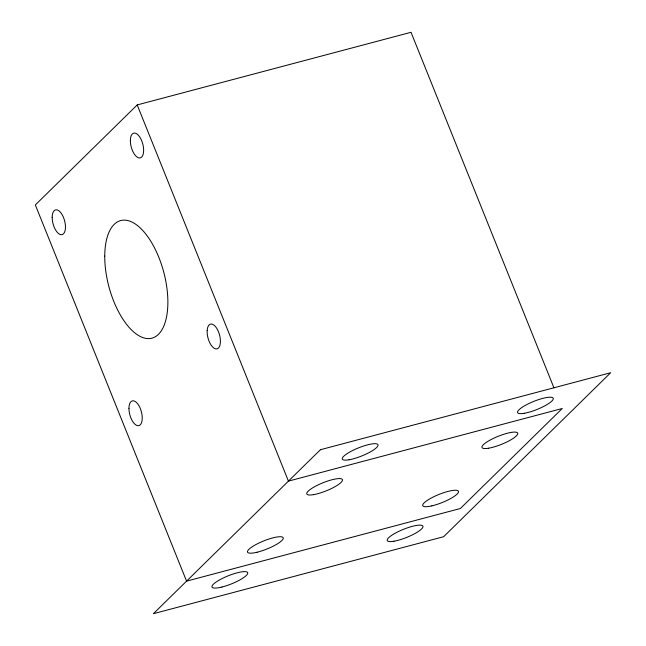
<?xml version="1.0" encoding="UTF-8"?>
<svg xmlns="http://www.w3.org/2000/svg" width="646" height="646" viewBox="0 0 646 646"><rect width="100%" height="100%" fill="white"/><g stroke="black" fill="none" stroke-linecap="round" stroke-linejoin="round"><path stroke-width="0.97" d="M137.21 104.927L35.336 204.944L186.565 581.134L460.38 508.507L562.254 408.49L288.439 481.125L137.21 104.927L411.026 32.3L553.969 387.899M320.416 449.721L153.393 613.7L443.64 536.713L610.664 372.734L320.416 449.721M128.95 408.345A12.807 5.976 75.1 0 0 138.858 425.625A12.807 5.976 75.1 0 0 138.963 405.753A12.807 5.976 75.1 0 0 128.95 408.345M52.173 217.355A12.807 5.976 75.1 0 0 62.081 234.635A12.807 5.976 75.1 0 0 62.186 214.763A12.807 5.976 75.1 0 0 52.173 217.355M130.355 140.602A12.807 5.976 75.1 0 0 140.263 157.882A12.807 5.976 75.1 0 0 140.368 138.01A12.807 5.976 75.1 0 0 130.355 140.602M207.164 330.574A12.807 5.976 75.1 0 0 216.507 348.953A12.807 5.976 75.1 0 0 217.645 329.928A12.807 5.976 75.1 0 0 207.164 330.574M104.749 256.115A60.845 28.367 75.1 0 0 151.818 338.197A60.845 28.367 75.1 0 0 152.311 243.792A60.845 28.367 75.1 0 0 104.749 256.115M393.971 541.227A19.21 4.352 -21.9 0 0 422.799 527.346A19.21 4.352 -21.9 0 0 398.501 531.505A19.21 4.352 -21.9 0 0 393.971 541.227M221.941 587.028A19.21 4.352 -21.9 0 0 247.709 572.776A19.21 4.352 -21.9 0 0 219.898 579.72A19.21 4.352 -21.9 0 0 221.941 587.028M524.277 413.295A19.21 4.352 -21.9 0 0 553.105 399.414A19.21 4.352 -21.9 0 0 528.808 403.58A19.21 4.352 -21.9 0 0 524.277 413.295M349.034 459.782A19.21 4.352 -21.9 0 0 377.862 445.902A19.21 4.352 -21.9 0 0 353.564 450.06A19.21 4.352 -21.9 0 0 349.034 459.782M257.027 552.249A19.21 4.352 -21.9 0 0 283.271 538.013A19.21 4.352 -21.9 0 0 255.864 544.594A19.21 4.352 -21.9 0 0 257.027 552.249M313.496 494.666A19.21 4.352 -21.9 0 0 342.323 480.785A19.21 4.352 -21.9 0 0 318.026 484.952A19.21 4.352 -21.9 0 0 313.496 494.666M431.811 505.875A19.21 4.352 -21.9 0 0 458.531 491.663A19.21 4.352 -21.9 0 0 431.544 497.872A19.21 4.352 -21.9 0 0 431.811 505.875M488.497 448.227A19.21 4.352 -21.9 0 0 517.519 434.403A19.21 4.352 -21.9 0 0 493.552 438.327A19.21 4.352 -21.9 0 0 488.497 448.227"/></g></svg>
